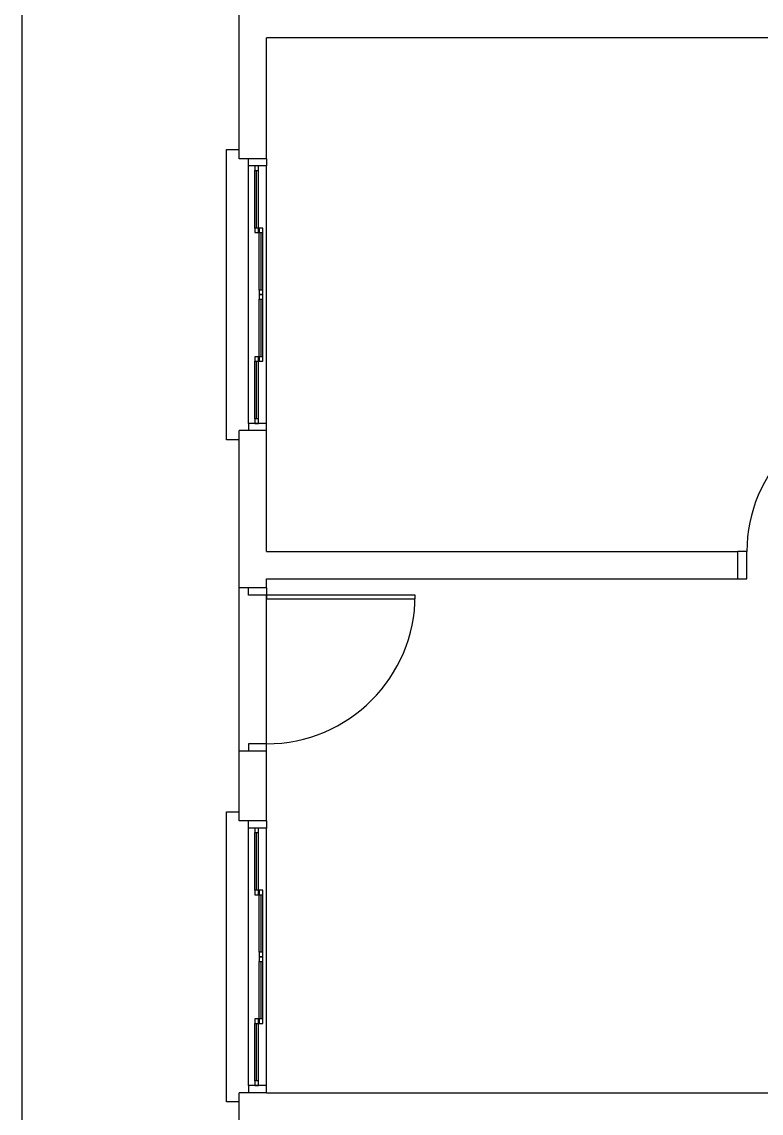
# Model space of a CAD drawing. Extents: x 241 to 398, y 106 to 179.
# Drawn here: x 258.57 to 262.65, y 114.92 to 120.94 of the extents above; entities that cross this region are included whole.
import ezdxf

# ---------------------------------------------------------------- set-up
doc = ezdxf.new("R2010")
doc.units = 0
doc.layers.add('ALVVISTA', color=8, linetype='CONTINUOUS')

msp = doc.modelspace()

# ---------------------------------------------------------------- linework, layer by layer
at = {"layer": 'ALVVISTA'}
for p, q in [((258.5711, 138.9169, -3.35), (258.5711, 108.9169, -3.35)), ((259.7711, 120.9319, -3.35), (259.7711, 121.0069, -3.35)), ((259.7711, 120.1894, -3.35), (259.7711, 120.9319, -3.35)), ((259.9211, 120.1894, -3.35), (259.9211, 120.8569, -3.35)), ((263.4711, 120.8569, -3.35), (259.9211, 120.8569, -3.35)), ((259.7011, 118.6394, -3.35), (259.7011, 120.2394, -3.35)), ((259.7011, 120.2394, -3.35), (259.7711, 120.2394, -3.35)), ((259.9211, 120.1894, -3.35), (259.7711, 120.1894, -3.35)), ((259.8211, 120.1494, -3.35), (259.8211, 120.1894, -3.35)), ((259.9211, 120.1894, -3.35), (259.9211, 120.1494, -3.35)), ((259.8211, 118.7294, -3.35), (259.8211, 120.1494, -3.35)), ((259.9211, 120.1494, -3.35), (259.8211, 120.1494, -3.35)), ((259.8561, 120.1494, -3.35), (259.8561, 120.1244, -3.35)), ((259.8761, 120.1494, -3.35), (259.8561, 120.1494, -3.35)), ((259.8561, 119.8069, -3.35), (259.8561, 120.1244, -3.35)), ((259.8561, 120.1244, -3.35), (259.8761, 120.1244, -3.35)), ((259.8661, 119.8069, -3.35), (259.8661, 120.1244, -3.35)), ((259.8761, 120.1244, -3.35), (259.8761, 120.1494, -3.35)), ((259.8761, 119.8069, -3.35), (259.8761, 120.1244, -3.35)), ((259.9211, 118.7294, -3.35), (259.9211, 120.1494, -3.35)), ((259.8761, 119.8069, -3.35), (259.8561, 119.8069, -3.35)), ((259.8561, 119.8069, -3.35), (259.8561, 119.7819, -3.35)), ((259.8761, 119.7819, -3.35), (259.8761, 119.8069, -3.35)), ((259.8811, 119.8069, -3.35), (259.8811, 119.7819, -3.35)), ((259.9011, 119.8069, -3.35), (259.8811, 119.8069, -3.35)), ((259.9011, 119.7819, -3.35), (259.9011, 119.8069, -3.35)), ((259.8561, 119.7819, -3.35), (259.8761, 119.7819, -3.35)), ((259.8811, 119.4644, -3.35), (259.8811, 119.7819, -3.35)), ((259.8811, 119.7819, -3.35), (259.9011, 119.7819, -3.35)), ((259.8911, 119.4644, -3.35), (259.8911, 119.7819, -3.35)), ((259.9011, 119.4644, -3.35), (259.9011, 119.7819, -3.35)), ((259.9011, 119.4644, -3.35), (259.8811, 119.4644, -3.35)), ((259.8811, 119.4644, -3.35), (259.8811, 119.4394, -3.35)), ((259.8811, 119.4394, -3.35), (259.8811, 119.4144, -3.35)), ((259.9011, 119.4394, -3.35), (259.8811, 119.4394, -3.35)), ((259.8811, 119.4394, -3.35), (259.9011, 119.4394, -3.35)), ((259.9011, 119.4394, -3.35), (259.9011, 119.4644, -3.35)), ((259.9011, 119.4144, -3.35), (259.9011, 119.4394, -3.35)), ((259.8811, 119.0969, -3.35), (259.8811, 119.4144, -3.35)), ((259.8811, 119.4144, -3.35), (259.9011, 119.4144, -3.35)), ((259.8911, 119.0969, -3.35), (259.8911, 119.4144, -3.35)), ((259.9011, 119.0969, -3.35), (259.9011, 119.4144, -3.35)), ((259.8561, 119.0969, -3.35), (259.8561, 119.0719, -3.35)), ((259.8761, 119.0969, -3.35), (259.8561, 119.0969, -3.35)), ((259.8761, 119.0719, -3.35), (259.8761, 119.0969, -3.35)), ((259.9011, 119.0969, -3.35), (259.8811, 119.0969, -3.35)), ((259.8811, 119.0969, -3.35), (259.8811, 119.0719, -3.35)), ((259.9011, 119.0719, -3.35), (259.9011, 119.0969, -3.35)), ((259.8561, 118.7544, -3.35), (259.8561, 119.0719, -3.35)), ((259.8561, 119.0719, -3.35), (259.8761, 119.0719, -3.35)), ((259.8661, 118.7544, -3.35), (259.8661, 119.0719, -3.35)), ((259.8761, 118.7544, -3.35), (259.8761, 119.0719, -3.35)), ((259.8811, 119.0719, -3.35), (259.9011, 119.0719, -3.35)), ((259.9211, 118.7294, -3.35), (259.8211, 118.7294, -3.35)), ((259.8211, 118.7294, -3.35), (259.8211, 118.6894, -3.35)), ((259.8761, 118.7544, -3.35), (259.8561, 118.7544, -3.35)), ((259.8561, 118.7544, -3.35), (259.8561, 118.7294, -3.35)), ((259.8561, 118.7294, -3.35), (259.8761, 118.7294, -3.35)), ((259.8761, 118.7294, -3.35), (259.8761, 118.7544, -3.35)), ((259.9211, 118.6894, -3.35), (259.9211, 118.7294, -3.35)), ((259.7711, 117.9469, -3.35), (259.7711, 118.6894, -3.35)), ((259.9211, 118.6894, -3.35), (259.7711, 118.6894, -3.35)), ((259.9211, 118.0219, -3.35), (259.9211, 118.6894, -3.35)), ((259.7711, 118.6394, -3.35), (259.7011, 118.6394, -3.35)), ((259.9211, 118.0219, -3.35), (262.5211, 118.0219, -3.35)), ((262.5211, 117.8719, -3.35), (262.5211, 118.0219, -3.35)), ((262.5711, 118.0219, -3.35), (262.5211, 118.0219, -3.35)), ((262.5711, 117.8719, -3.35), (262.5711, 118.0219, -3.35)), ((259.7711, 117.8219, -3.35), (259.7711, 117.9469, -3.35)), ((259.9211, 117.8219, -3.35), (259.9211, 117.8719, -3.35)), ((259.9211, 117.8719, -3.35), (262.5211, 117.8719, -3.35)), ((262.5211, 117.8719, -3.35), (262.5711, 117.8719, -3.35)), ((259.9211, 117.8219, -3.35), (259.7711, 117.8219, -3.35)), ((259.7711, 116.9219, -3.35), (259.7711, 117.8219, -3.35)), ((259.7711, 117.8219, -3.35), (259.7711, 117.8219, -3.35)), ((259.8211, 117.7819, -3.35), (259.8211, 117.8219, -3.35)), ((259.9211, 117.8219, -3.35), (259.9211, 117.7819, -3.35)), ((259.9211, 117.7819, -3.35), (259.8211, 117.7819, -3.35)), ((259.9211, 116.9619, -3.35), (259.9211, 117.7819, -3.35)), ((260.7411, 117.7819, -3.35), (259.9211, 117.7819, -3.35)), ((259.9211, 117.7819, -3.35), (259.9211, 117.7619, -3.35)), ((259.9211, 117.7619, -3.35), (260.7411, 117.7619, -3.35)), ((260.7411, 117.7619, -3.35), (260.7411, 117.7819, -3.35)), ((259.9211, 116.9219, -3.35), (259.7711, 116.9219, -3.35)), ((259.7711, 116.5369, -3.35), (259.7711, 116.9219, -3.35)), ((259.7711, 116.9219, -3.35), (259.7711, 116.9219, -3.35)), ((259.9211, 116.9619, -3.35), (259.8211, 116.9619, -3.35)), ((259.8211, 116.9619, -3.35), (259.8211, 116.9219, -3.35)), ((259.9211, 116.9219, -3.35), (259.9211, 116.9619, -3.35)), ((259.9211, 116.5369, -3.35), (259.9211, 116.9219, -3.35)), ((259.7011, 114.9869, -3.35), (259.7011, 116.5869, -3.35)), ((259.7011, 116.5869, -3.35), (259.7711, 116.5869, -3.35)), ((259.9211, 116.5369, -3.35), (259.7711, 116.5369, -3.35)), ((259.8211, 116.4969, -3.35), (259.8211, 116.5369, -3.35)), ((259.8211, 115.0769, -3.35), (259.8211, 116.4969, -3.35)), ((259.9211, 116.4969, -3.35), (259.8211, 116.4969, -3.35)), ((259.8561, 116.4969, -3.35), (259.8561, 116.4719, -3.35)), ((259.8761, 116.4969, -3.35), (259.8561, 116.4969, -3.35)), ((259.8761, 116.4719, -3.35), (259.8761, 116.4969, -3.35)), ((259.9211, 116.5369, -3.35), (259.9211, 116.4969, -3.35)), ((259.9211, 115.0769, -3.35), (259.9211, 116.4969, -3.35)), ((259.8561, 116.1544, -3.35), (259.8561, 116.4719, -3.35)), ((259.8561, 116.4719, -3.35), (259.8761, 116.4719, -3.35)), ((259.8661, 116.1544, -3.35), (259.8661, 116.4719, -3.35)), ((259.8761, 116.1544, -3.35), (259.8761, 116.4719, -3.35)), ((259.8761, 116.1544, -3.35), (259.8561, 116.1544, -3.35)), ((259.8561, 116.1544, -3.35), (259.8561, 116.1294, -3.35)), ((259.8561, 116.1294, -3.35), (259.8761, 116.1294, -3.35)), ((259.8761, 116.1294, -3.35), (259.8761, 116.1544, -3.35)), ((259.8811, 116.1544, -3.35), (259.8811, 116.1294, -3.35)), ((259.9011, 116.1544, -3.35), (259.8811, 116.1544, -3.35)), ((259.8811, 115.8119, -3.35), (259.8811, 116.1294, -3.35)), ((259.8811, 116.1294, -3.35), (259.9011, 116.1294, -3.35)), ((259.8911, 115.8119, -3.35), (259.8911, 116.1294, -3.35)), ((259.9011, 116.1294, -3.35), (259.9011, 116.1544, -3.35)), ((259.9011, 115.8119, -3.35), (259.9011, 116.1294, -3.35)), ((259.9011, 115.8119, -3.35), (259.8811, 115.8119, -3.35)), ((259.8811, 115.8119, -3.35), (259.8811, 115.7869, -3.35)), ((259.8811, 115.7869, -3.35), (259.8811, 115.7619, -3.35)), ((259.9011, 115.7869, -3.35), (259.8811, 115.7869, -3.35)), ((259.8811, 115.7869, -3.35), (259.9011, 115.7869, -3.35)), ((259.9011, 115.7869, -3.35), (259.9011, 115.8119, -3.35)), ((259.9011, 115.7619, -3.35), (259.9011, 115.7869, -3.35)), ((259.8811, 115.4444, -3.35), (259.8811, 115.7619, -3.35)), ((259.8811, 115.7619, -3.35), (259.9011, 115.7619, -3.35)), ((259.8911, 115.4444, -3.35), (259.8911, 115.7619, -3.35)), ((259.9011, 115.4444, -3.35), (259.9011, 115.7619, -3.35)), ((259.8561, 115.4444, -3.35), (259.8561, 115.4194, -3.35)), ((259.8761, 115.4444, -3.35), (259.8561, 115.4444, -3.35)), ((259.8561, 115.1019, -3.35), (259.8561, 115.4194, -3.35)), ((259.8561, 115.4194, -3.35), (259.8761, 115.4194, -3.35)), ((259.8661, 115.1019, -3.35), (259.8661, 115.4194, -3.35)), ((259.8761, 115.4194, -3.35), (259.8761, 115.4444, -3.35)), ((259.8761, 115.1019, -3.35), (259.8761, 115.4194, -3.35)), ((259.9011, 115.4444, -3.35), (259.8811, 115.4444, -3.35)), ((259.8811, 115.4444, -3.35), (259.8811, 115.4194, -3.35)), ((259.8811, 115.4194, -3.35), (259.9011, 115.4194, -3.35)), ((259.9011, 115.4194, -3.35), (259.9011, 115.4444, -3.35)), ((259.9211, 115.0769, -3.35), (259.8211, 115.0769, -3.35)), ((259.8211, 115.0769, -3.35), (259.8211, 115.0369, -3.35)), ((259.8761, 115.1019, -3.35), (259.8561, 115.1019, -3.35)), ((259.8561, 115.1019, -3.35), (259.8561, 115.0769, -3.35)), ((259.8561, 115.0769, -3.35), (259.8761, 115.0769, -3.35)), ((259.8761, 115.0769, -3.35), (259.8761, 115.1019, -3.35)), ((259.9211, 115.0369, -3.35), (259.9211, 115.0769, -3.35)), ((259.7711, 114.9869, -3.35), (259.7011, 114.9869, -3.35)), ((259.9211, 115.0369, -3.35), (259.7711, 115.0369, -3.35)), ((259.7711, 114.9619, -3.35), (259.7711, 115.0369, -3.35)), ((259.9211, 115.0369, -3.35), (259.9211, 115.0369, -3.35)), ((259.9211, 115.0369, -3.35), (263.4711, 115.0369, -3.35)), ((259.7711, 114.2194, -3.35), (259.7711, 114.9619, -3.35))]:
    msp.add_line(p, q, dxfattribs=at)
for centre, radius, start, end in [((263.3711, 118.0219, -3.35), 0.8, 90, 180), ((259.9211, 117.7819, -3.35), 0.82, 270, 0)]:
    msp.add_arc(centre, radius, start, end, dxfattribs=at)

doc.saveas('drawing.dxf')
